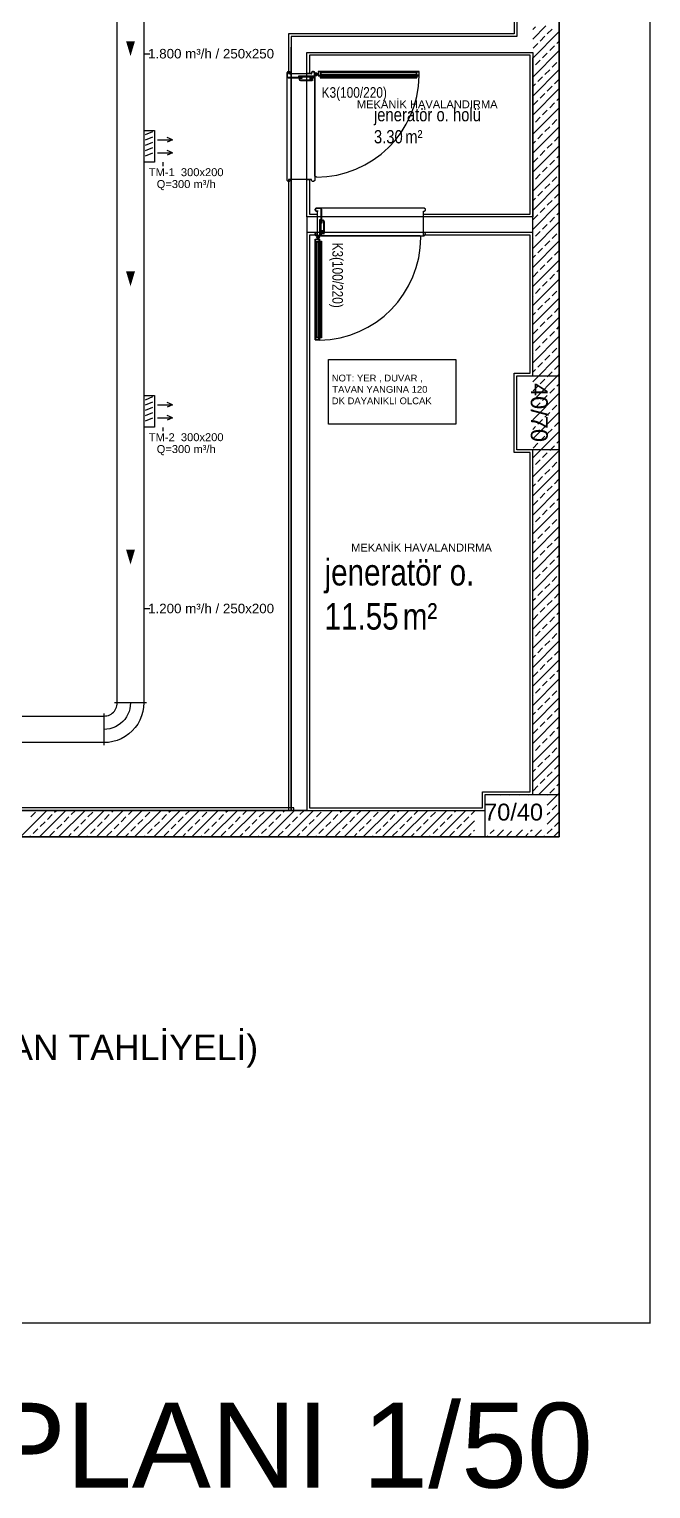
# Model space of a CAD drawing. Header units: centimetres. Extents: x 357699 to 366480, y -615216 to -609849.
# Drawn here: x 358714 to 359301, y -615216 to -613840 of the extents above; entities that cross this region are included whole.
import ezdxf
from ezdxf.enums import TextEntityAlignment as Align

# ---------------------------------------------------------------- set-up
doc = ezdxf.new("R2010")
doc.units = ezdxf.units.CM
for name, color, linetype in [('ROTAS-HAV-BASLIK', 7, 'Continuous'), ('ROTAS-HAV-CERCEVE', 7, 'Continuous'), ('ROTAS-HAV-MENFEZ', 7, 'Continuous'), ('ROTAS-HAV-OK', 7, 'Continuous'), ('ROTAS-HAV-TAZE-HAVA', 3, 'Continuous'), ('ROTAS-HAV-YAZI', 7, 'Continuous'), ('ROTAS-MIMARI', 8, 'Continuous'), ('ROTAS-MIMARI-KOLON', 8, 'Continuous')]:
    doc.layers.add(name, color=color, linetype=linetype)
doc.styles.add('ROTAS', font='arial.ttf')

msp = doc.modelspace()

# ---------------------------------------------------------------- linework, layer by layer
at = {"layer": 'ROTAS-HAV-CERCEVE', "const_width": 1.5}
msp.add_lwpolyline([(357700, -615060), (359300, -615060), (359300, -609850), (357700, -609850)], close=True, dxfattribs=at)
at = {"layer": 'ROTAS-HAV-MENFEZ'}
for p, q in [((358824, -613939), (358831, -613936)), ((358824, -613944), (358831, -613941)), ((358824, -613949), (358831, -613946)), ((358835.5, -613944), (358849.5, -613944)), ((358849.5, -613944), (358844.5, -613941.8)), ((358849.5, -613944), (358844.5, -613946.2)), ((358824, -613954), (358831, -613951)), ((358824, -613959), (358831, -613956)), ((358835.5, -613956), (358849.5, -613956)), ((358849.5, -613956), (358844.5, -613953.8)), ((358849.5, -613956), (358844.5, -613958.2)), ((358824, -614189), (358831, -614186)), ((358824, -614194), (358831, -614191)), ((358824, -614199), (358831, -614196)), ((358835.5, -614194), (358849.5, -614194)), ((358849.5, -614194), (358844.5, -614191.8)), ((358849.5, -614194), (358844.5, -614196.2)), ((358824, -614204), (358831, -614201)), ((358824, -614209), (358831, -614206)), ((358835.5, -614206), (358849.5, -614206)), ((358849.5, -614206), (358844.5, -614203.8)), ((358849.5, -614206), (358844.5, -614208.2))]:
    msp.add_line(p, q, dxfattribs=at)
for points in [[(358822.5, -613935), (358832.5, -613935), (358832.5, -613965), (358822.5, -613965)], [(358822.5, -614185), (358832.5, -614185), (358832.5, -614215), (358822.5, -614215)]]:
    msp.add_lwpolyline(points, dxfattribs=at)
at = {"layer": 'ROTAS-HAV-OK'}
for points in [[(358810, -613864.8), (358814.2, -613850.8), (358805.8, -613850.8)], [(358810, -614082), (358814.2, -614068), (358805.8, -614068)], [(358810, -614344.5), (358814.2, -614330.5), (358805.8, -614330.5)]]:
    msp.add_solid(points, dxfattribs=at)
at = {"layer": 'ROTAS-HAV-TAZE-HAVA'}
for p, q in [((358822.5, -613862.6), (358828.2, -613862.6)), ((358822.5, -614386), (358828.2, -614386))]:
    msp.add_line(p, q, dxfattribs=at)
for points in [[(358380, -614490), (358400, -614490), (358580, -614490), (358600, -614487.5), (358620, -614487.5), (358785, -614487.5), (358786.4, -614487.4), (358787.8, -614487.2), (358789.1, -614486.8), (358790.4, -614486.3), (358791.7, -614485.6), (358792.8, -614484.8), (358793.8, -614483.8), (358794.8, -614482.8), (358795.6, -614481.7), (358796.3, -614480.4), (358796.8, -614479.1), (358797.2, -614477.8), (358797.4, -614476.4), (358797.5, -614475), (358797.5, -614200), (358797.5, -613950), (358797.5, -613765.5)], [(358822.5, -613765.5), (358822.5, -613950), (358822.5, -614200), (358822.5, -614475), (358822.3, -614479.2), (358821.6, -614483.3), (358820.4, -614487.4), (358818.8, -614491.3), (358816.8, -614495), (358814.3, -614498.4), (358811.5, -614501.5), (358808.4, -614504.3), (358805, -614506.8), (358801.3, -614508.8), (358797.4, -614510.4), (358793.3, -614511.6), (358789.2, -614512.3), (358785, -614512.5), (358620, -614512.5)], [(358810, -614475), (358809.8, -614477.8), (358809.4, -614480.6), (358808.6, -614483.3), (358807.5, -614485.8), (358806.2, -614488.3), (358804.5, -614490.6), (358802.7, -614492.7), (358800.6, -614494.5), (358798.3, -614496.2), (358795.8, -614497.5), (358793.3, -614498.6), (358790.6, -614499.4), (358787.8, -614499.8), (358785, -614500)], [(358785, -614500), (358785, -614485)], [(358810, -614475), (358795, -614475)], [(358825, -614475), (358810, -614475)], [(358785, -614515), (358785, -614500)]]:
    msp.add_lwpolyline(points, dxfattribs=at)
at = {"layer": 'ROTAS-HAV-YAZI'}
for p, q in [((358840.5, -613965.1), (358840.5, -613968.8)), ((358840.5, -614215.1), (358840.5, -614218.8))]:
    msp.add_line(p, q, dxfattribs=at)
at = {"layer": 'ROTAS-MIMARI'}
for p, q in [((359214.4, -609936.4), (359214.4, -614601.4)), ((359214.4, -614601.4), (359214.4, -609936.4)), ((359214.4, -614601.4), (359214.4, -609936.4)), ((359171.9, -613763.9), (359171.9, -613843.9)), ((359174.4, -613766.4), (359174.4, -613846.4)), ((359171.9, -613843.9), (358958.9, -613843.9)), ((358958.9, -613843.9), (358958.9, -613881.4)), ((359174.4, -613846.4), (358961.4, -613846.4)), ((358961.4, -613846.4), (358961.4, -614576.4)), ((358961.4, -614576.4), (358961.4, -613856.4)), ((358976.4, -613861.4), (359189.4, -613861.4)), ((358976.4, -614016.4), (358976.4, -613861.4)), ((359186.9, -613863.9), (358978.9, -613863.9)), ((358978.9, -613863.9), (358978.9, -613881.4)), ((359186.9, -614013.9), (359186.9, -613863.9)), ((359189.4, -613861.4), (359189.4, -614016.4)), ((359189.4, -614166.4), (359189.4, -613866.4)), ((359214.4, -614561.4), (359214.4, -613866.4)), ((358957.7, -613880.4), (358958.7, -613879.4)), ((358957.7, -613880.4), (358957.7, -613884.4)), ((358957.7, -613982.3), (358957.7, -613880.4)), ((358958.1, -613884.4), (358958.1, -613880.4)), ((358959.7, -613879.4), (358958.7, -613879.4)), ((358958.7, -613879.4), (358959.7, -613879.4)), ((358959.7, -613879.8), (358958.7, -613879.8)), ((358958.7, -613879.8), (358959.7, -613879.8)), ((358958.9, -613881.4), (358966.4, -613881.4)), ((358959.7, -613879.4), (358960.7, -613880.4)), ((358960.3, -613880.4), (358960.3, -613881.7)), ((358960.3, -613881.7), (358960.7, -613881.7)), ((358960.7, -613881.7), (358960.7, -613880.4)), ((358960.7, -613880.4), (358960.7, -613881.4)), ((358960.7, -613881.4), (358980.7, -613881.4)), ((358978.9, -613881.4), (358976.4, -613881.4)), ((358980.7, -613880.4), (358981.7, -613879.4)), ((358980.7, -613880.4), (358980.7, -613881.7)), ((358980.7, -613881.4), (358980.7, -613880.4)), ((358980.7, -613881.7), (358981.1, -613881.7)), ((358981.1, -613881.7), (358981.1, -613880.4)), ((358982.7, -613879.4), (358981.7, -613879.4)), ((358981.7, -613879.4), (358982.7, -613879.4)), ((358981.7, -613879.8), (358982.7, -613879.8)), ((358982.7, -613879.4), (358983.7, -613880.4)), ((358983.3, -613880.4), (358983.3, -613884.4)), ((358983.7, -613884.4), (358983.7, -613880.4)), ((358983.7, -613880.4), (358983.7, -613982.3)), ((358984.3, -613881.5), (358983.7, -613881.5)), ((358983.7, -613882.1), (358986.9, -613882.1)), ((358985.3, -613883.7), (358985.3, -613880.5)), ((358986.4, -613881.6), (358987, -613881.6)), ((359082.2, -613879.3), (358987, -613879.3)), ((358987, -613879.3), (358987, -613883.6)), ((358987.2, -613883.4), (358987.2, -613879.5)), ((358987.2, -613879.5), (359082, -613879.5)), ((358989.1, -613879.7), (358987.2, -613879.7)), ((358989.1, -613882.9), (358989.1, -613879.7)), ((358994.3, -613879.6), (358989.3, -613879.6)), ((358989.3, -613879.6), (358989.3, -613885)), ((358989.7, -613880), (358994.3, -613880)), ((358989.7, -613884.6), (358989.7, -613880)), ((358989.8, -613880.8), (358989.8, -613880.1)), ((358989.8, -613880.1), (358994.4, -613880.1)), ((359079.4, -613880.8), (358989.8, -613880.8)), ((358994.3, -613880), (358994.3, -613879.6)), ((358994.4, -613880.1), (358994.4, -613879.6)), ((358994.4, -613879.6), (359074.8, -613879.6)), ((359074.8, -613879.6), (359074.8, -613880.1)), ((359074.8, -613880.1), (359079.4, -613880.1)), ((359079.9, -613879.6), (359074.9, -613879.6)), ((359074.9, -613879.6), (359074.9, -613880)), ((359074.9, -613880), (359079.5, -613880)), ((359079.4, -613880.1), (359079.4, -613880.8)), ((359079.5, -613880), (359079.5, -613884.6)), ((359079.9, -613885), (359079.9, -613879.6)), ((359080.1, -613882.9), (359080.1, -613879.7)), ((359080.1, -613879.7), (359082, -613879.7)), ((359082, -613879.5), (359082, -613883.4)), ((359082.2, -613883.6), (359082.2, -613879.3)), ((359189.4, -613875.7), (359189.7, -613875.4)), ((359214.3, -613868.7), (359214.4, -613868.7)), ((358969.8, -613885), (358958.7, -613885)), ((358958.7, -613885.4), (358969.8, -613885.4)), ((358968.7, -613884.9), (358968.7, -613883.4)), ((358968.7, -613883.4), (358982.7, -613883.4)), ((358982.7, -613884.9), (358968.7, -613884.9)), ((358969.2, -613886.4), (358969.2, -613886.9)), ((358969.6, -613886.9), (358969.6, -613886.4)), ((358969.8, -613885.4), (358969.8, -613885)), ((358971.9, -613885.4), (358970.2, -613885.4)), ((358970.2, -613885.8), (358971.9, -613885.8)), ((358981.3, -613887.5), (358970.2, -613887.5)), ((358970.2, -613887.9), (358981.3, -613887.9)), ((358971.9, -613885.8), (358971.9, -613885.4)), ((358982.7, -613885), (358979, -613885)), ((358979, -613885), (358979, -613887.4)), ((358979, -613887.4), (358981.3, -613887.4)), ((358979.4, -613885.4), (358982.7, -613885.4)), ((358979.4, -613887), (358979.4, -613885.4)), ((358981.3, -613887), (358979.4, -613887)), ((358981.9, -613885.5), (358979.5, -613885.5)), ((358979.5, -613885.5), (358979.5, -613886.9)), ((358979.5, -613886.9), (358981.4, -613886.9)), ((358981.2, -613885.7), (358981.7, -613885.7)), ((358981.4, -613886.7), (358981.3, -613886.7)), ((358981.5, -613886.7), (358981.4, -613886.7)), ((358981.7, -613885.7), (358981.7, -613886.8)), ((358981.8, -613887.4), (358981.9, -613887.8)), ((358981.9, -613886.9), (358981.9, -613885.5)), ((358981.9, -613887.8), (358981.9, -613886.9)), ((358982.7, -613883.4), (358982.7, -613884.9)), ((358984.3, -613882.6), (358983.7, -613882.6)), ((358983.7, -613978.3), (358983.7, -613884.4)), ((358986.3, -613882.7), (358987, -613882.7)), ((358987, -613883.6), (358988.9, -613883.6)), ((358987.2, -613882.9), (358989.1, -613882.9)), ((358988.9, -613883.4), (358987.2, -613883.4)), ((358989.2, -613883.1), (358987.5, -613883.1)), ((358987.5, -613883.1), (358987.5, -613883.3)), ((358987.5, -613883.3), (358989, -613883.3)), ((358988.9, -613883.6), (358988.9, -613883.4)), ((358988.9, -613883.6), (358989, -613883.6)), ((358989, -613883.3), (358989, -613885.3)), ((358989, -613885.3), (359080.2, -613885.3)), ((358989.2, -613885.1), (358989.2, -613883.1)), ((359080, -613885.1), (358989.2, -613885.1)), ((358989.3, -613885), (358994.3, -613885)), ((358989.7, -613882.3), (359079.5, -613882.3)), ((358994.3, -613884.6), (358989.7, -613884.6)), ((359079.4, -613883.8), (358989.8, -613883.8)), ((358989.8, -613883.8), (358989.8, -613884.5)), ((358989.8, -613884.5), (358994.4, -613884.5)), ((358994.3, -613885), (358994.3, -613884.6)), ((358994.4, -613884.5), (358994.4, -613885)), ((358994.4, -613885), (359074.8, -613885)), ((359074.8, -613884.5), (359079.4, -613884.5)), ((359074.8, -613885), (359074.8, -613884.5)), ((359079.5, -613884.6), (359074.9, -613884.6)), ((359074.9, -613884.6), (359074.9, -613885)), ((359074.9, -613885), (359079.9, -613885)), ((359079.4, -613884.5), (359079.4, -613883.8)), ((359081.7, -613883.1), (359080, -613883.1)), ((359080, -613883.1), (359080, -613885.1)), ((359082, -613882.9), (359080.1, -613882.9)), ((359080.2, -613885.3), (359080.2, -613883.3)), ((359080.2, -613883.3), (359081.7, -613883.3)), ((359080.3, -613883.6), (359080.2, -613883.6)), ((359082, -613883.4), (359080.3, -613883.4)), ((359080.3, -613883.4), (359080.3, -613883.6)), ((359080.3, -613883.6), (359082.2, -613883.6)), ((359081.7, -613883.3), (359081.7, -613883.1)), ((359214.3, -613922.6), (359214.4, -613922.5)), ((359189.4, -613929.6), (359189.7, -613929.3)), ((359214.3, -613976.4), (359214.4, -613976.4)), ((358958.7, -613983.3), (358957.7, -613982.3)), ((358959.7, -613983.3), (358958.7, -613983.3)), ((358966.4, -613981.4), (358958.9, -613981.4)), ((358958.9, -613981.4), (358958.9, -614576.4)), ((358960.7, -613982.3), (358959.7, -613983.3)), ((358980.7, -613981.4), (358960.7, -613981.4)), ((358960.7, -613981.4), (358960.7, -613982.3)), ((358976.4, -613981.4), (358978.9, -613981.4)), ((358978.9, -613981.4), (358978.9, -614013.9)), ((358980.7, -613982.3), (358980.7, -613981.4)), ((358981.7, -613983.3), (358980.7, -613982.3)), ((358982.7, -613983.3), (358981.7, -613983.3)), ((358983.7, -613982.3), (358982.7, -613983.3)), ((358985.3, -613978.9), (358983.7, -613978.9)), ((359189.4, -613983.5), (359189.7, -613983.2)), ((359189.4, -614016.4), (358976.4, -614016.4)), ((358976.4, -614016.4), (358976.4, -614576.4)), ((359189.4, -614016.4), (358976.4, -614016.4)), ((358978.9, -614013.9), (358986.2, -614013.9)), ((358985.2, -614008.3), (358984.2, -614009.3)), ((358984.2, -614010.3), (358984.2, -614009.3)), ((358984.2, -614009.3), (358984.2, -614010.3)), ((358984.2, -614010.3), (358985.2, -614011.3)), ((358984.6, -614010.3), (358984.6, -614009.3)), ((358984.6, -614009.3), (358984.6, -614010.3)), ((358985.2, -614008.3), (358989.2, -614008.3)), ((359087.1, -614008.3), (358985.2, -614008.3)), ((358989.2, -614008.7), (358985.2, -614008.7)), ((358985.2, -614010.9), (358986.6, -614010.9)), ((358986.6, -614011.3), (358985.2, -614011.3)), ((358985.2, -614011.3), (358986.2, -614011.3)), ((358986.2, -614011.3), (358986.2, -614031.3)), ((358986.2, -614013.9), (358986.2, -614016.4)), ((358986.6, -614010.9), (358986.6, -614011.3)), ((358989.7, -614019.2), (358988.2, -614019.2)), ((358988.2, -614019.2), (358988.2, -614033.2)), ((358989.7, -614033.2), (358989.7, -614019.2)), ((358989.8, -614020.3), (358989.8, -614009.3)), ((358990.2, -614009.3), (358990.2, -614020.3)), ((358991.2, -614019.8), (358991.7, -614019.8)), ((359086.2, -614031.3), (359086.2, -614011.3)), ((359086.2, -614011.3), (359087.1, -614011.3)), ((359086.2, -614016.4), (359086.2, -614013.9)), ((359086.2, -614013.9), (359186.9, -614013.9)), ((359088.1, -614009.3), (359087.1, -614008.3)), ((359087.1, -614011.3), (359088.1, -614010.3)), ((359088.1, -614010.3), (359088.1, -614009.3)), ((358976.4, -614026.4), (358976.4, -614576.4)), ((359189.4, -614031.4), (358976.4, -614031.4)), ((358985.2, -614031.3), (358984.2, -614032.3)), ((358984.2, -614033.3), (358984.2, -614032.3)), ((358984.2, -614032.3), (358984.2, -614033.3)), ((358984.2, -614033.3), (358985.2, -614034.3)), ((358984.6, -614032.3), (358984.6, -614033.3)), ((358985.2, -614031.3), (358986.6, -614031.3)), ((358986.2, -614031.3), (358985.2, -614031.3)), ((358986.6, -614031.7), (358985.2, -614031.7)), ((358986.2, -614026.4), (358986.2, -614033.9)), ((358986.6, -614031.3), (358986.6, -614031.7)), ((358988.2, -614033.2), (358989.7, -614033.2)), ((358990.2, -614020.3), (358989.8, -614020.3)), ((358989.8, -614033.3), (358989.8, -614029.5)), ((358989.8, -614029.5), (358992.2, -614029.5)), ((358990.2, -614022.4), (358990.2, -614020.8)), ((358990.6, -614022.4), (358990.2, -614022.4)), ((358990.2, -614029.9), (358990.2, -614033.3)), ((358991.8, -614029.9), (358990.2, -614029.9)), ((358990.3, -614032.5), (358990.3, -614030.1)), ((358990.3, -614030.1), (358991.7, -614030.1)), ((358991.7, -614032.5), (358990.3, -614032.5)), ((358990.5, -614031.7), (358990.5, -614032.3)), ((358990.5, -614032.3), (358991.6, -614032.3)), ((358990.6, -614020.8), (358990.6, -614022.4)), ((358991.7, -614020.2), (358991.2, -614020.2)), ((358991.5, -614032), (358991.5, -614031.9)), ((358991.5, -614031.9), (358991.5, -614031.9)), ((358991.7, -614030.1), (358991.7, -614031.9)), ((358992.6, -614032.5), (358991.7, -614032.5)), ((358991.8, -614031.8), (358991.8, -614029.9)), ((358992.2, -614029.5), (358992.2, -614031.8)), ((358992.2, -614032.4), (358992.6, -614032.5)), ((358992.3, -614031.8), (358992.3, -614020.8)), ((358992.7, -614020.8), (358992.7, -614031.8)), ((359086.2, -614033.9), (359086.2, -614026.4)), ((359087.1, -614031.3), (359086.2, -614031.3)), ((359088.1, -614032.3), (359087.1, -614031.3)), ((359087.1, -614034.3), (359088.1, -614033.3)), ((359088.1, -614033.3), (359088.1, -614032.3)), ((359189.4, -614166.4), (359189.4, -614031.4)), ((359214.3, -614030.3), (359214.4, -614030.3)), ((358986.2, -614033.9), (358978.9, -614033.9)), ((358978.9, -614033.9), (358978.9, -614573.9)), ((358984.1, -614132.7), (358984.1, -614037.6)), ((358984.1, -614037.6), (358988.4, -614037.6)), ((358988.2, -614037.8), (358984.3, -614037.8)), ((358984.3, -614037.8), (358984.3, -614132.5)), ((358984.4, -614044.9), (358984.4, -614039.9)), ((358984.4, -614039.9), (358989.8, -614039.9)), ((358984.8, -614044.9), (358984.4, -614044.9)), ((358984.9, -614045), (358984.4, -614045)), ((358984.4, -614045), (358984.4, -614125.3)), ((358984.5, -614039.7), (358984.5, -614037.8)), ((358987.7, -614039.7), (358984.5, -614039.7)), ((358984.8, -614040.3), (358984.8, -614044.9)), ((358989.4, -614040.3), (358984.8, -614040.3)), ((358985.6, -614040.4), (358984.9, -614040.4)), ((358984.9, -614040.4), (358984.9, -614045)), ((358985.2, -614033.9), (358989.2, -614033.9)), ((358989.2, -614034.3), (358985.2, -614034.3)), ((358985.2, -614034.3), (359087.1, -614034.3)), ((358988.5, -614035.9), (358985.3, -614035.9)), ((358985.6, -614129.9), (358985.6, -614040.4)), ((358986.3, -614034.8), (358986.3, -614034.3)), ((358986.4, -614037), (358986.4, -614037.6)), ((358986.9, -614034.3), (358986.9, -614037.5)), ((358987.1, -614040.3), (358987.1, -614130)), ((358987.4, -614034.8), (358987.4, -614034.3)), ((358987.5, -614036.9), (358987.5, -614037.6)), ((358987.7, -614037.8), (358987.7, -614039.7)), ((358987.9, -614039.8), (358987.9, -614038.1)), ((358987.9, -614038.1), (358988.1, -614038.1)), ((358989.9, -614039.8), (358987.9, -614039.8)), ((358988.1, -614038.1), (358988.1, -614039.6)), ((358988.1, -614039.6), (358990.1, -614039.6)), ((358988.2, -614039.5), (358988.2, -614037.8)), ((358988.4, -614039.5), (358988.2, -614039.5)), ((358988.4, -614037.6), (358988.4, -614039.5)), ((358988.4, -614039.5), (358988.4, -614039.6)), ((358988.6, -614129.9), (358988.6, -614040.4)), ((358988.6, -614040.4), (358989.3, -614040.4)), ((359083.1, -614034.3), (358989.2, -614034.3)), ((358989.3, -614040.4), (358989.3, -614045)), ((358989.3, -614045), (358989.8, -614045)), ((358989.4, -614044.9), (358989.4, -614040.3)), ((358989.8, -614044.9), (358989.4, -614044.9)), ((358989.8, -614039.9), (358989.8, -614044.9)), ((358989.8, -614045), (358989.8, -614125.3)), ((358989.9, -614130.5), (358989.9, -614039.8)), ((358990.1, -614039.6), (358990.1, -614130.7)), ((359083.8, -614035.9), (359083.8, -614034.3)), ((359186.9, -614033.9), (359086.2, -614033.9)), ((359186.9, -614163.9), (359186.9, -614033.9)), ((359189.4, -614037.4), (359189.7, -614037.1)), ((359214.3, -614084.2), (359214.4, -614084.2)), ((359189.4, -614091.2), (359189.7, -614090.9)), ((358984.4, -614125.3), (358984.9, -614125.3)), ((358984.4, -614130.4), (358984.4, -614125.4)), ((358984.4, -614125.4), (358984.8, -614125.4)), ((358984.8, -614125.4), (358984.8, -614130)), ((358984.9, -614125.3), (358984.9, -614129.9)), ((358984.9, -614129.9), (358985.6, -614129.9)), ((358989.3, -614129.9), (358988.6, -614129.9)), ((358989.3, -614125.3), (358989.3, -614129.9)), ((358989.8, -614125.3), (358989.3, -614125.3)), ((358989.4, -614130), (358989.4, -614125.4)), ((358989.4, -614125.4), (358989.8, -614125.4)), ((358989.8, -614125.4), (358989.8, -614130.4)), ((358988.4, -614132.7), (358984.1, -614132.7)), ((358984.3, -614132.5), (358988.2, -614132.5)), ((358989.8, -614130.4), (358984.4, -614130.4)), ((358987.7, -614130.6), (358984.5, -614130.6)), ((358984.5, -614130.6), (358984.5, -614132.5)), ((358984.8, -614130), (358989.4, -614130)), ((358987.7, -614132.5), (358987.7, -614130.6)), ((358987.9, -614132.2), (358987.9, -614130.5)), ((358987.9, -614130.5), (358989.9, -614130.5)), ((358988.1, -614132.2), (358987.9, -614132.2)), ((358990.1, -614130.7), (358988.1, -614130.7)), ((358988.1, -614130.7), (358988.1, -614132.2)), ((358988.2, -614132.5), (358988.2, -614130.8)), ((358988.2, -614130.8), (358988.4, -614130.8)), ((358988.4, -614130.8), (358988.4, -614130.7)), ((358988.4, -614130.8), (358988.4, -614132.7)), ((359214.3, -614138.1), (359214.4, -614138.1)), ((358996.8, -614151.1), (359116.9, -614151.1)), ((358996.8, -614212.2), (358996.8, -614151.1)), ((359116.9, -614151.1), (359116.9, -614212.2)), ((359189.4, -614145.1), (359189.7, -614144.8)), ((359171.9, -614238.9), (359171.9, -614163.9)), ((359171.9, -614163.9), (359186.9, -614163.9)), ((359174.4, -614236.4), (359174.4, -614166.4)), ((359174.4, -614166.4), (359189.4, -614166.4)), ((359174.4, -614166.4), (359214.4, -614166.4)), ((359174.4, -614236.4), (359174.4, -614166.4)), ((359214.4, -614166.4), (359214.4, -614236.4)), ((359189.4, -614199), (359189.7, -614198.7)), ((359214.3, -614192), (359214.4, -614192)), ((359116.9, -614212.2), (358996.8, -614212.2)), ((359186.9, -614238.9), (359171.9, -614238.9)), ((359189.4, -614236.4), (359174.4, -614236.4)), ((359214.4, -614236.4), (359174.4, -614236.4)), ((359186.9, -614558.9), (359186.9, -614238.9)), ((359189.4, -614561.4), (359189.4, -614236.4)), ((359189.4, -614561.4), (359189.4, -614236.4)), ((359189.4, -614252.9), (359189.7, -614252.6)), ((359214.3, -614245.9), (359214.4, -614245.8)), ((359189.4, -614306.8), (359189.7, -614306.5)), ((359214.3, -614299.7), (359214.4, -614299.7)), ((359189.4, -614360.6), (359189.7, -614360.4)), ((359214.3, -614353.6), (359214.4, -614353.6)), ((359189.4, -614414.5), (359189.7, -614414.2)), ((359214.3, -614407.5), (359214.4, -614407.5)), ((359189.4, -614468.4), (359189.7, -614468.1)), ((359214.3, -614461.4), (359214.4, -614461.4)), ((359214.3, -614515.3), (359214.4, -614515.2)), ((359189.4, -614522.3), (359189.7, -614522)), ((359141.9, -614573.9), (359141.9, -614558.9)), ((359141.9, -614558.9), (359186.9, -614558.9)), ((359144.4, -614576.4), (359144.4, -614561.4)), ((359144.4, -614561.4), (359189.4, -614561.4)), ((359144.4, -614561.4), (359214.4, -614561.4)), ((359144.4, -614601.4), (359144.4, -614561.4)), ((359158.7, -614561.9), (359159.3, -614561.4)), ((359167.7, -614561.9), (359168.3, -614561.4)), ((359176.7, -614561.9), (359177.2, -614561.4)), ((359185.7, -614561.9), (359186.2, -614561.4)), ((359214.3, -614569.1), (359214.4, -614569.1)), ((359214.4, -614561.4), (359214.4, -614601.4)), ((358634.4, -614576.4), (359134.4, -614576.4)), ((358961.4, -614576.4), (358634.4, -614576.4)), ((358963.9, -614573.9), (358636.9, -614573.9)), ((358976.4, -614576.4), (359144.4, -614576.4)), ((358978.9, -614573.9), (359141.9, -614573.9)), ((359214.4, -614601.4), (357804.4, -614601.4)), ((357804.4, -614601.4), (359214.4, -614601.4)), ((357804.4, -614601.4), (359214.4, -614601.4))]:
    msp.add_line(p, q, dxfattribs=at)
for centre, radius in [((358985.3, -613882.1), 1.2), ((358985.3, -613882.1), 0.8), ((358986.9, -614035.9), 1.2), ((358986.9, -614035.9), 0.8)]:
    msp.add_circle(centre, radius, dxfattribs=at)
for centre, radius, start, end in [((358958.7, -613880.4), 1, 90, 180), ((358958.7, -613880.4), 0.6, 90, 180), ((358959.7, -613880.4), 1, 0, 90), ((358959.7, -613880.4), 0.6, 0, 90), ((358981.7, -613880.4), 1, 90, 180), ((358981.7, -613880.4), 0.6, 90, 180), ((358982.7, -613880.4), 1, 0, 90), ((358982.7, -613880.4), 0.6, 0, 90), ((358958.7, -613884.4), 1, 180, 270), ((358958.7, -613884.4), 0.6, 180, 270), ((358970.2, -613886.4), 1, 90, 180), ((358970.2, -613886.9), 1, 180, 270), ((358970.2, -613886.4), 0.6, 90, 180), ((358970.2, -613886.9), 0.6, 180, 270), ((358980.5, -613886.3), 0.884, 332.74, 41.8135), ((358981.3, -613887.4), 0.453, 270, 90), ((358981.3, -613887.4), 0.0509, 270, 90), ((358981.3, -613887.4), 0.564, 1.1093, 75.5986), ((358981.3, -613887.4), 0.764, 53.4668, 75.5986), ((358982.7, -613884.4), 1, 270, 0), ((358982.7, -613884.4), 0.6, 270, 360), ((358985.3, -613882.1), 96.9, 270, 359.1128), ((358985.2, -614009.3), 1, 90, 180), ((358985.2, -614010.3), 1, 180, 270), ((358985.2, -614009.3), 0.6, 90, 180), ((358985.2, -614010.3), 0.6, 180, 270), ((358989.2, -614009.3), 1, 0, 90), ((358989.2, -614009.3), 0.6, 360, 90), ((358991.2, -614020.8), 1, 90, 180), ((358991.7, -614020.8), 1, 360, 90), ((358985.2, -614032.3), 1, 90, 180), ((358985.2, -614033.3), 1, 180, 270), ((358985.2, -614032.3), 0.6, 90, 180), ((358985.2, -614033.3), 0.6, 180, 270), ((358989.2, -614033.3), 1, 270, 360), ((358989.2, -614033.3), 0.6, 270, 0), ((358991.1, -614031.1), 0.884, 228.1865, 297.26), ((358991.2, -614020.8), 0.6, 90, 180), ((358992.2, -614031.8), 0.764, 194.4014, 216.5332), ((358991.7, -614020.8), 0.6, 360, 90), ((358992.2, -614031.8), 0.564, 194.4014, 268.8907), ((358992.2, -614031.8), 0.453, 180, 0), ((358992.2, -614031.8), 0.0509, 180, 0), ((358986.9, -614035.9), 96.9, 270.8872, 0)]:
    msp.add_arc(centre, radius, start, end, dxfattribs=at)
at = {"layer": 'ROTAS-MIMARI-KOLON'}
for p, q in [((359189.4, -613848.8), (359201.8, -613836.4)), ((359189.4, -613839.8), (359191.9, -613837.3)), ((359203.1, -613844), (359207.6, -613839.5)), ((359189.4, -613866.7), (359214.4, -613841.7)), ((359189.7, -613857.5), (359194.1, -613853)), ((359196.4, -613850.7), (359200.9, -613846.2)), ((359212.1, -613853), (359214.4, -613850.7)), ((359189.4, -613884.7), (359214.4, -613859.7)), ((359198.6, -613866.4), (359203.1, -613862)), ((359205.4, -613859.7), (359209.9, -613855.2)), ((359189.4, -613902.6), (359214.4, -613877.6)), ((359191.9, -613873.2), (359196.4, -613868.7)), ((359200.9, -613882.2), (359205.4, -613877.7)), ((359207.6, -613875.4), (359212.1, -613870.9)), ((359189.4, -613893.7), (359191.9, -613891.1)), ((359189.4, -613920.6), (359214.4, -613895.6)), ((359194.1, -613888.9), (359198.6, -613884.4)), ((359203.1, -613897.9), (359207.6, -613893.4)), ((359209.9, -613891.1), (359214.3, -613886.6)), ((359189.7, -613911.3), (359194.1, -613906.9)), ((359196.4, -613904.6), (359200.9, -613900.1)), ((359205.4, -613913.6), (359209.9, -613909.1)), ((359212.1, -613906.9), (359214.4, -613904.6)), ((359189.4, -613938.6), (359214.4, -613913.6)), ((359191.9, -613927.1), (359196.4, -613922.6)), ((359198.6, -613920.3), (359203.1, -613915.8)), ((359189.4, -613956.5), (359214.4, -613931.5)), ((359200.9, -613936), (359205.4, -613931.5)), ((359207.6, -613929.3), (359212.1, -613924.8)), ((359189.4, -613947.5), (359191.9, -613945)), ((359189.4, -613974.5), (359214.4, -613949.5)), ((359194.1, -613942.8), (359198.6, -613938.3)), ((359203.1, -613951.8), (359207.6, -613947.3)), ((359209.9, -613945), (359214.3, -613940.5)), ((359189.7, -613965.2), (359194.1, -613960.7)), ((359196.4, -613958.5), (359200.9, -613954)), ((359205.4, -613967.5), (359209.9, -613963)), ((359212.1, -613960.7), (359214.4, -613958.5)), ((359189.4, -613992.4), (359214.4, -613967.4)), ((359191.9, -613980.9), (359196.4, -613976.4)), ((359198.6, -613974.2), (359203.1, -613969.7)), ((359189.4, -614010.4), (359214.4, -613985.4)), ((359194.1, -613996.7), (359198.6, -613992.2)), ((359200.9, -613989.9), (359205.4, -613985.4)), ((359207.6, -613983.2), (359212.1, -613978.7)), ((359189.4, -614001.4), (359191.9, -613998.9)), ((359189.4, -614028.4), (359214.4, -614003.4)), ((359203.1, -614005.6), (359207.6, -614001.1)), ((359209.9, -613998.9), (359214.3, -613994.4)), ((359189.7, -614019.1), (359194.1, -614014.6)), ((359196.4, -614012.4), (359200.9, -614007.9)), ((359205.4, -614021.4), (359209.9, -614016.9)), ((359212.1, -614014.6), (359214.4, -614012.4)), ((359189.4, -614046.3), (359214.4, -614021.3)), ((359191.9, -614034.8), (359196.4, -614030.3)), ((359198.6, -614028.1), (359203.1, -614023.6)), ((359207.6, -614037.1), (359212.1, -614032.6)), ((359189.4, -614064.3), (359214.4, -614039.3)), ((359194.1, -614050.5), (359198.6, -614046)), ((359200.9, -614043.8), (359205.4, -614039.3)), ((359189.4, -614055.3), (359191.9, -614052.8)), ((359189.4, -614082.3), (359214.4, -614057.3)), ((359203.1, -614059.5), (359207.6, -614055)), ((359209.9, -614052.8), (359214.3, -614048.3)), ((359189.7, -614073), (359194.1, -614068.5)), ((359196.4, -614066.3), (359200.9, -614061.8)), ((359205.4, -614075.2), (359209.9, -614070.7)), ((359212.1, -614068.5), (359214.4, -614066.2)), ((359189.4, -614100.2), (359214.4, -614075.2)), ((359191.9, -614088.7), (359196.4, -614084.2)), ((359198.6, -614082), (359203.1, -614077.5)), ((359207.6, -614090.9), (359212.1, -614086.5)), ((359189.4, -614118.2), (359214.4, -614093.2)), ((359194.1, -614104.4), (359198.6, -614099.9)), ((359200.9, -614097.7), (359205.4, -614093.2)), ((359209.9, -614106.7), (359214.3, -614102.2)), ((359189.4, -614109.2), (359191.9, -614106.7)), ((359189.4, -614136.1), (359214.4, -614111.1)), ((359196.4, -614120.1), (359200.9, -614115.6)), ((359203.1, -614113.4), (359207.6, -614108.9)), ((359189.4, -614154.1), (359214.4, -614129.1)), ((359189.7, -614126.9), (359194.1, -614122.4)), ((359205.4, -614129.1), (359209.9, -614124.6)), ((359212.1, -614122.4), (359214.4, -614120.1)), ((359191.9, -614142.6), (359196.4, -614138.1)), ((359198.6, -614135.8), (359203.1, -614131.4)), ((359207.6, -614144.8), (359212.1, -614140.3)), ((359189.4, -614172.1), (359214.4, -614147.1)), ((359194.1, -614158.3), (359198.6, -614153.8)), ((359200.9, -614151.6), (359205.4, -614147.1)), ((359209.9, -614160.5), (359214.3, -614156.1)), ((359189.4, -614163.1), (359191.9, -614160.5)), ((359189.4, -614190), (359214.4, -614165)), ((359196.4, -614174), (359200.9, -614169.5)), ((359203.1, -614167.3), (359207.6, -614162.8)), ((359189.4, -614208), (359214.4, -614183)), ((359189.7, -614180.8), (359194.1, -614176.3)), ((359205.4, -614183), (359209.9, -614178.5)), ((359212.1, -614176.3), (359214.4, -614174)), ((359191.9, -614196.5), (359196.4, -614192)), ((359198.6, -614189.7), (359203.1, -614185.2)), ((359207.6, -614198.7), (359212.1, -614194.2)), ((359189.4, -614225.9), (359214.4, -614200.9)), ((359194.1, -614212.2), (359198.6, -614207.7)), ((359200.9, -614205.4), (359205.4, -614201)), ((359209.9, -614214.4), (359214.3, -614209.9)), ((359189.4, -614217), (359191.9, -614214.4)), ((359189.4, -614243.9), (359214.4, -614218.9)), ((359196.4, -614227.9), (359200.9, -614223.4)), ((359203.1, -614221.2), (359207.6, -614216.7)), ((359189.4, -614261.9), (359214.4, -614236.9)), ((359189.7, -614234.6), (359194.1, -614230.1)), ((359198.6, -614243.6), (359203.1, -614239.1)), ((359205.4, -614236.9), (359209.9, -614232.4)), ((359212.1, -614230.1), (359214.4, -614227.9)), ((359191.9, -614250.3), (359196.4, -614245.9)), ((359207.6, -614252.6), (359212.1, -614248.1)), ((359189.4, -614279.8), (359214.4, -614254.8)), ((359194.1, -614266.1), (359198.6, -614261.6)), ((359200.9, -614259.3), (359205.4, -614254.8)), ((359209.9, -614268.3), (359214.3, -614263.8)), ((359189.4, -614270.8), (359191.9, -614268.3)), ((359189.4, -614297.8), (359214.4, -614272.8)), ((359196.4, -614281.8), (359200.9, -614277.3)), ((359203.1, -614275), (359207.6, -614270.6)), ((359189.4, -614315.7), (359214.4, -614290.7)), ((359189.7, -614288.5), (359194.1, -614284)), ((359198.6, -614297.5), (359203.1, -614293)), ((359205.4, -614290.8), (359209.9, -614286.3)), ((359212.1, -614284), (359214.4, -614281.8)), ((359189.4, -614333.7), (359214.4, -614308.7)), ((359191.9, -614304.2), (359196.4, -614299.7)), ((359200.9, -614313.2), (359205.4, -614308.7)), ((359207.6, -614306.5), (359212.1, -614302)), ((359189.4, -614324.7), (359191.9, -614322.2)), ((359194.1, -614319.9), (359198.6, -614315.5)), ((359209.9, -614322.2), (359214.3, -614317.7)), ((359189.4, -614351.7), (359214.4, -614326.7)), ((359196.4, -614335.7), (359200.9, -614331.2)), ((359203.1, -614328.9), (359207.6, -614324.4)), ((359212.1, -614337.9), (359214.4, -614335.6)), ((359189.4, -614369.6), (359214.4, -614344.6)), ((359189.7, -614342.4), (359194.1, -614337.9)), ((359198.6, -614351.4), (359203.1, -614346.9)), ((359205.4, -614344.6), (359209.9, -614340.1)), ((359189.4, -614387.6), (359214.4, -614362.6)), ((359191.9, -614358.1), (359196.4, -614353.6)), ((359200.9, -614367.1), (359205.4, -614362.6)), ((359207.6, -614360.4), (359212.1, -614355.9)), ((359189.4, -614378.6), (359191.9, -614376.1)), ((359194.1, -614373.8), (359198.6, -614369.3)), ((359209.9, -614376.1), (359214.3, -614371.6)), ((359189.4, -614405.5), (359214.4, -614380.5)), ((359196.4, -614389.5), (359200.9, -614385.1)), ((359203.1, -614382.8), (359207.6, -614378.3)), ((359212.1, -614391.8), (359214.4, -614389.5)), ((359189.4, -614423.5), (359214.4, -614398.5)), ((359189.7, -614396.3), (359194.1, -614391.8)), ((359198.6, -614405.3), (359203.1, -614400.8)), ((359205.4, -614398.5), (359209.9, -614394)), ((359189.4, -614441.5), (359214.4, -614416.5)), ((359191.9, -614412), (359196.4, -614407.5)), ((359200.9, -614421), (359205.4, -614416.5)), ((359207.6, -614414.2), (359212.1, -614409.7)), ((359189.4, -614432.5), (359191.9, -614430)), ((359194.1, -614427.7), (359198.6, -614423.2)), ((359203.1, -614436.7), (359207.6, -614432.2)), ((359209.9, -614430), (359214.3, -614425.5)), ((359189.4, -614459.4), (359214.4, -614434.4)), ((359189.7, -614450.2), (359194.1, -614445.7)), ((359196.4, -614443.4), (359200.9, -614438.9)), ((359212.1, -614445.7), (359214.4, -614443.4)), ((359189.4, -614477.4), (359214.4, -614452.4)), ((359198.6, -614459.1), (359203.1, -614454.6)), ((359205.4, -614452.4), (359209.9, -614447.9)), ((359189.4, -614495.3), (359214.4, -614470.3)), ((359191.9, -614465.9), (359196.4, -614461.4)), ((359200.9, -614474.9), (359205.4, -614470.4)), ((359207.6, -614468.1), (359212.1, -614463.6)), ((359189.4, -614486.4), (359191.9, -614483.8)), ((359194.1, -614481.6), (359198.6, -614477.1)), ((359203.1, -614490.6), (359207.6, -614486.1)), ((359209.9, -614483.8), (359214.3, -614479.3)), ((359189.4, -614513.3), (359214.4, -614488.3)), ((359189.7, -614504), (359194.1, -614499.5)), ((359196.4, -614497.3), (359200.9, -614492.8)), ((359212.1, -614499.5), (359214.4, -614497.3)), ((359189.4, -614531.3), (359214.4, -614506.3)), ((359191.9, -614519.8), (359196.4, -614515.3)), ((359198.6, -614513), (359203.1, -614508.5)), ((359205.4, -614506.3), (359209.9, -614501.8)), ((359189.4, -614549.2), (359214.4, -614524.2)), ((359200.9, -614528.7), (359205.4, -614524.2)), ((359207.6, -614522), (359212.1, -614517.5)), ((359189.4, -614540.2), (359191.9, -614537.7)), ((359194.1, -614535.5), (359198.6, -614531)), ((359195.2, -614561.4), (359214.4, -614542.2)), ((359203.1, -614544.5), (359207.6, -614540)), ((359209.9, -614537.7), (359214.3, -614533.2)), ((359189.7, -614557.9), (359194.1, -614553.4)), ((359196.4, -614551.2), (359200.9, -614546.7)), ((359205.4, -614560.2), (359209.9, -614555.7)), ((359212.1, -614553.4), (359214.4, -614551.2)), ((359194.7, -614561.9), (359195.2, -614561.4)), ((359203.1, -614571.5), (359213.2, -614561.4)), ((359203.1, -614562.5), (359203.1, -614562.4)), ((359213.2, -614561.4), (359214.4, -614560.1)), ((358706.2, -614601.4), (358731.2, -614576.4)), ((358715.9, -614582.6), (358720.4, -614578.1)), ((358724.1, -614601.4), (358749.1, -614576.4)), ((358731.7, -614584.9), (358736.1, -614580.4)), ((358738.4, -614578.1), (358740.2, -614576.4)), ((358742.1, -614601.4), (358767.1, -614576.4)), ((358747.4, -614587.1), (358751.9, -614582.6)), ((358754.1, -614580.4), (358758.1, -614576.4)), ((358760.1, -614601.4), (358785.1, -614576.4)), ((358769.8, -614582.6), (358774.3, -614578.1)), ((358778, -614601.4), (358803, -614576.4)), ((358785.5, -614584.9), (358790, -614580.4)), ((358792.3, -614578.1), (358794, -614576.4)), ((358796, -614601.4), (358821, -614576.4)), ((358801.3, -614587.1), (358805.7, -614582.6)), ((358808, -614580.4), (358812, -614576.4)), ((358813.9, -614601.4), (358838.9, -614576.4)), ((358823.7, -614582.6), (358828.2, -614578.1)), ((358831.9, -614601.4), (358856.9, -614576.4)), ((358839.4, -614584.9), (358843.9, -614580.4)), ((358846.2, -614578.1), (358847.9, -614576.4)), ((358849.9, -614601.4), (358874.9, -614576.4)), ((358855.1, -614587.1), (358859.6, -614582.6)), ((358861.9, -614580.4), (358865.9, -614576.4)), ((358867.8, -614601.4), (358892.8, -614576.4)), ((358877.6, -614582.6), (358882.1, -614578.1)), ((358885.8, -614601.4), (358910.8, -614576.4)), ((358893.3, -614584.9), (358897.8, -614580.4)), ((358900, -614578.1), (358901.8, -614576.4)), ((358903.8, -614601.4), (358928.8, -614576.4)), ((358909, -614587.1), (358913.5, -614582.6)), ((358915.8, -614580.4), (358919.8, -614576.4)), ((358921.7, -614601.4), (358946.7, -614576.4)), ((358931.5, -614582.6), (358936, -614578.1)), ((358939.7, -614601.4), (358964.7, -614576.4)), ((358947.2, -614584.9), (358951.7, -614580.4)), ((358953.9, -614578.1), (358955.7, -614576.4)), ((358957.6, -614601.4), (358982.6, -614576.4)), ((358958.9, -614576.4), (358963.9, -614576.4)), ((358976.4, -614576.4), (358961.4, -614576.4)), ((358962.9, -614587.1), (358967.4, -614582.6)), ((358963.9, -614576.4), (358963.9, -614573.9)), ((358969.6, -614580.4), (358973.7, -614576.4)), ((358975.6, -614601.4), (359000.6, -614576.4)), ((358985.3, -614582.6), (358989.8, -614578.1)), ((358993.6, -614601.4), (359018.6, -614576.4)), ((359001.1, -614584.9), (359005.6, -614580.4)), ((359007.8, -614578.1), (359009.6, -614576.4)), ((359011.5, -614601.4), (359036.5, -614576.4)), ((359016.8, -614587.1), (359021.3, -614582.6)), ((359023.5, -614580.4), (359027.5, -614576.4)), ((359029.5, -614601.4), (359054.5, -614576.4)), ((359039.2, -614582.6), (359043.7, -614578.1)), ((359047.4, -614601.4), (359072.4, -614576.4)), ((359054.9, -614584.9), (359059.4, -614580.4)), ((359061.7, -614578.1), (359063.5, -614576.4)), ((359065.4, -614601.4), (359090.4, -614576.4)), ((359070.7, -614587.1), (359075.2, -614582.6)), ((359077.4, -614580.4), (359081.4, -614576.4)), ((359083.4, -614601.4), (359108.4, -614576.4)), ((359093.1, -614582.6), (359097.6, -614578.1)), ((359101.3, -614601.4), (359126.3, -614576.4)), ((359108.8, -614584.9), (359113.3, -614580.4)), ((359115.6, -614578.1), (359117.3, -614576.4)), ((359124.5, -614587.1), (359129, -614582.6)), ((359131.3, -614580.4), (359134.4, -614577.3)), ((359203.1, -614589.4), (359214.4, -614578.1)), ((359203.1, -614580.4), (359205.4, -614578.1)), ((359207.6, -614575.9), (359212.1, -614571.4)), ((358718.2, -614598.3), (358722.7, -614593.8)), ((358724.9, -614591.6), (358729.4, -614587.1)), ((358733.9, -614600.6), (358738.4, -614596.1)), ((358740.6, -614593.8), (358745.1, -614589.4)), ((358756.4, -614596.1), (358760.8, -614591.6)), ((358763.1, -614589.4), (358767.6, -614584.9)), ((358772.1, -614598.3), (358776.6, -614593.8)), ((358778.8, -614591.6), (358783.3, -614587.1)), ((358787.8, -614600.6), (358792.3, -614596.1)), ((358794.5, -614593.8), (358799, -614589.4)), ((358810.2, -614596.1), (358814.7, -614591.6)), ((358817, -614589.4), (358821.5, -614584.9)), ((358826, -614598.3), (358830.4, -614593.8)), ((358832.7, -614591.6), (358837.2, -614587.1)), ((358841.7, -614600.6), (358846.2, -614596.1)), ((358848.4, -614593.8), (358852.9, -614589.4)), ((358864.1, -614596.1), (358868.6, -614591.6)), ((358870.9, -614589.4), (358875.3, -614584.9)), ((358879.8, -614598.3), (358884.3, -614593.8)), ((358886.6, -614591.6), (358891.1, -614587.1)), ((358895.5, -614600.6), (358900, -614596.1)), ((358902.3, -614593.8), (358906.8, -614589.4)), ((358918, -614596.1), (358922.5, -614591.6)), ((358924.7, -614589.4), (358929.2, -614584.9)), ((358933.7, -614598.3), (358938.2, -614593.8)), ((358940.4, -614591.6), (358944.9, -614587.1)), ((358949.4, -614600.6), (358953.9, -614596.1)), ((358956.2, -614593.8), (358960.7, -614589.4)), ((358971.9, -614596.1), (358976.4, -614591.6)), ((358978.6, -614589.4), (358983.1, -614584.9)), ((358987.6, -614598.3), (358992.1, -614593.8)), ((358994.3, -614591.6), (358998.8, -614587.1)), ((359003.3, -614600.6), (359007.8, -614596.1)), ((359010, -614593.8), (359014.5, -614589.4)), ((359025.8, -614596.1), (359030.3, -614591.6)), ((359032.5, -614589.4), (359037, -614584.9)), ((359041.5, -614598.3), (359046, -614593.8)), ((359048.2, -614591.6), (359052.7, -614587.1)), ((359057.2, -614600.6), (359061.7, -614596.1)), ((359063.9, -614593.8), (359068.4, -614589.4)), ((359079.6, -614596.1), (359084.1, -614591.6)), ((359086.4, -614589.4), (359090.9, -614584.9)), ((359095.4, -614598.3), (359099.8, -614593.8)), ((359102.1, -614591.6), (359106.6, -614587.1)), ((359111.1, -614600.6), (359115.6, -614596.1)), ((359117.8, -614593.8), (359122.3, -614589.4)), ((359119.3, -614601.4), (359134.4, -614586.3)), ((359133.5, -614596.1), (359134.4, -614595.2)), ((359149.2, -614598.3), (359152.9, -614594.7)), ((359155.2, -614601.4), (359161.9, -614594.7)), ((359165, -614600.6), (359169.4, -614596.1)), ((359173.2, -614601.4), (359179.8, -614594.7)), ((359187.4, -614596.1), (359188.8, -614594.7)), ((359191.1, -614601.4), (359197.8, -614594.7)), ((359203.1, -614598.3), (359207.6, -614593.8)), ((359209.1, -614601.4), (359214.4, -614596.1)), ((359209.9, -614591.6), (359214.3, -614587.1)), ((358634.4, -614601.4), (359134.4, -614601.4)), ((358715.2, -614601.4), (358715.9, -614600.6)), ((358751.1, -614601.4), (358754.1, -614598.3)), ((358769, -614601.4), (358769.8, -614600.6)), ((358805, -614601.4), (358808, -614598.3)), ((358822.9, -614601.4), (358823.7, -614600.6)), ((358858.9, -614601.4), (358861.9, -614598.3)), ((358876.8, -614601.4), (358877.6, -614600.6)), ((358912.7, -614601.4), (358915.8, -614598.3)), ((358930.7, -614601.4), (358931.5, -614600.6)), ((358966.6, -614601.4), (358969.6, -614598.3)), ((358984.6, -614601.4), (358985.3, -614600.6)), ((359020.5, -614601.4), (359023.5, -614598.3)), ((359038.5, -614601.4), (359039.2, -614600.6)), ((359074.4, -614601.4), (359077.4, -614598.3)), ((359092.3, -614601.4), (359093.1, -614600.6)), ((359128.3, -614601.4), (359131.3, -614598.3)), ((359214.4, -614601.4), (359144.4, -614601.4)), ((359146.2, -614601.4), (359147, -614600.6)), ((359182.1, -614601.4), (359185.2, -614598.3)), ((359200.1, -614601.4), (359200.9, -614600.6))]:
    msp.add_line(p, q, dxfattribs=at)

# ---------------------------------------------------------------- texts
at = {"layer": 'ROTAS-HAV-BASLIK', "style": 'ROTAS'}
msp.add_text('BODRUM KAT SIĞINAK HAVALANDIRMA PLANI (DUMAN TAHLİYELİ)', height=24, dxfattribs=at).set_placement((357850, -614800), align=Align.MIDDLE_LEFT)
at = {"layer": 'ROTAS-HAV-TAZE-HAVA', "style": 'ROTAS'}
for s, p in [('1.800 m³/h / 250x250', (358886, -613862.6)), ('1.200 m³/h / 250x200', (358886, -614386))]:
    msp.add_text(s, height=9, dxfattribs=at).set_placement(p, align=Align.MIDDLE_CENTER)
at = {"layer": 'ROTAS-HAV-YAZI', "style": 'ROTAS'}
for s, p in [('TM-1  300x200', (358862.5, -613974.4)), ('Q=300 m³/h', (358862.5, -613985.6)), ('TM-2  300x200', (358862.5, -614224.4)), ('Q=300 m³/h', (358862.5, -614235.6))]:
    msp.add_text(s, height=7.5, dxfattribs=at).set_placement(p, align=Align.MIDDLE_CENTER)
at = {"layer": 'ROTAS-MIMARI', "style": 'ROTAS', "width": 0.8}
for s, height, rotation, p in [('K3(100/220)', 10, 0.0513, (358990.3, -613904.2)), ('jeneratör o. holü', 12.5, 360, (359039.6, -613926.4)), ('3.30', 12.5, 360, (359039.6, -613947.2)), ('m²', 12.5, 360, (359069.1, -613947.2)), ('K3(100/220)', 10, 269.9487, (359000.4, -614040.8)), ('jeneratör o.', 25, 360, (358993, -614364.3)), ('11.55', 25, 360, (358993, -614405.9)), ('m²', 25, 360, (359066.8, -614405.9))]:
    msp.add_text(s, height=height, rotation=rotation, dxfattribs=at).set_placement(p)
at = {"layer": 'ROTAS-MIMARI', "style": 'ROTAS'}
for s, height, p in [('MEKANİK HAVALANDIRMA', 7.5, (359023.5, -613914.1)), ('NOT: YER , DUVAR ,', 6.39, (358999.8, -614171.8)), ('TAVAN YANGINA 120', 6.39, (359000.3, -614182.5)), ('DK DAYANIKLI OLCAK', 6.39, (358999.8, -614193.3)), ('MEKANİK HAVALANDIRMA', 7.5, (359018.1, -614332.3)), ('70/40', 15.91, (359143.5, -614586)), ('BDORUM KAT PLANI 1/50', 80.018, (357898.3, -615215.3))]:
    msp.add_text(s, height=height, dxfattribs=at).set_placement(p)
msp.add_text('40/70', height=15.91, rotation=270, dxfattribs=at).set_placement((359187.6, -614173.3))

doc.saveas('drawing.dxf')
